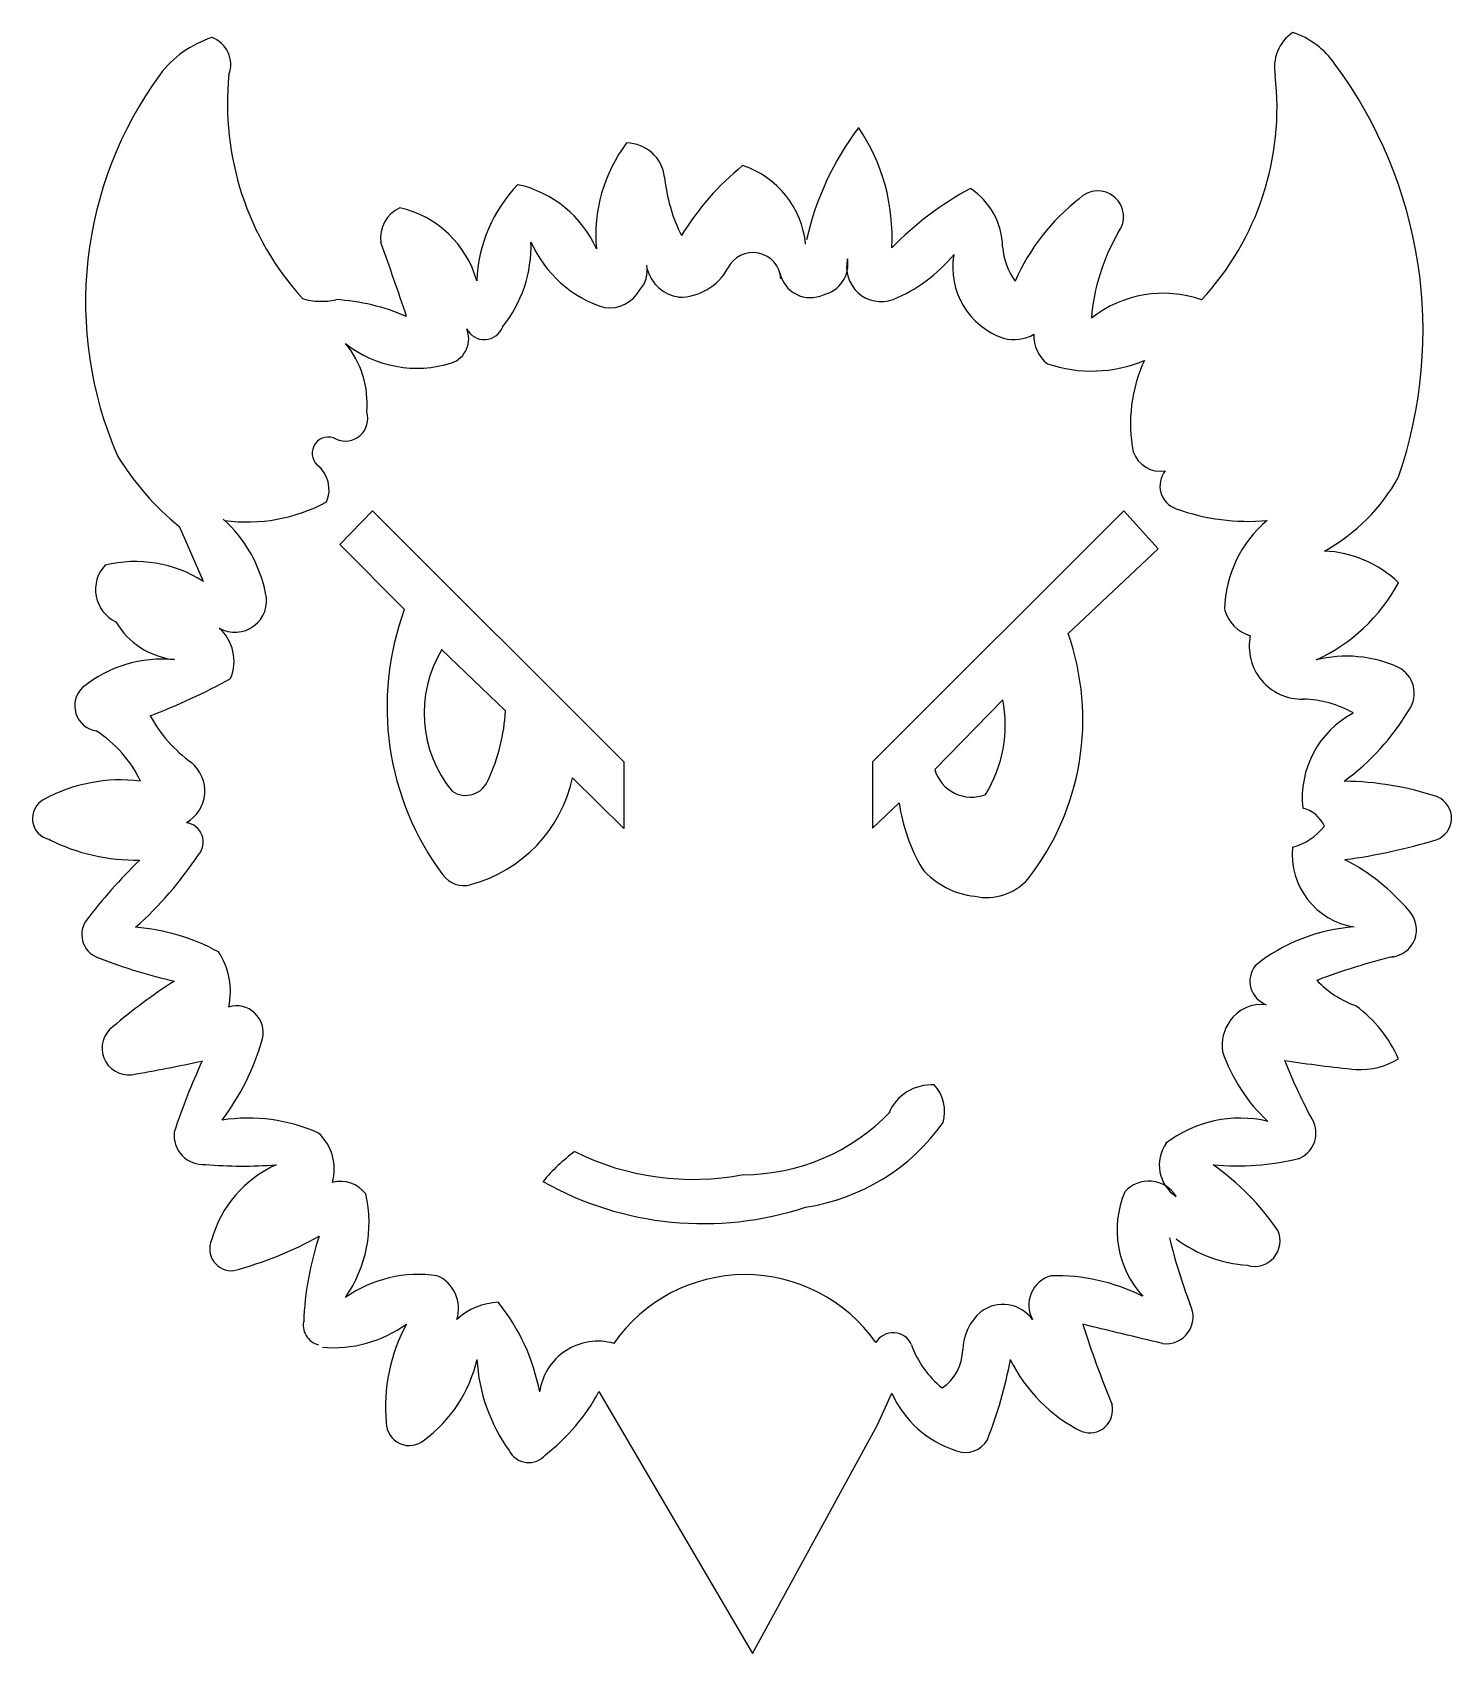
# Model space of a CAD drawing. Header units: millimetres. Extents: x 76.7 to 90.1, y -103.3 to -88.
import ezdxf

# ---------------------------------------------------------------- set-up
doc = ezdxf.new("R2010")
doc.units = ezdxf.units.MM
doc.layers.get('0').update_dxf_attribs({"linetype": 'CONTINUOUS', "lineweight": 25, "true_color": 0x000000})

msp = doc.modelspace()

# ---------------------------------------------------------------- linework, layer by layer
for p, q in [((79.911, -92.52), (79.602, -92.839)), ((79.911, -92.52), (82.285, -94.892)), ((84.633, -94.892), (87.006, -92.52)), ((87.006, -92.52), (87.329, -92.879)), ((78.083, -92.667), (78.312, -93.186)), ((79.602, -92.839), (80.211, -93.453)), ((87.329, -92.879), (86.48, -93.679)), ((80.211, -93.453), (80.211, -93.453)), ((86.48, -93.679), (86.48, -93.679)), ((81.167, -94.41), (80.563, -93.831)), ((80.563, -93.831), (80.563, -93.831)), ((85.22, -94.964), (85.862, -94.306)), ((85.862, -94.306), (85.862, -94.306)), ((82.285, -94.892), (82.285, -95.522)), ((84.633, -94.892), (84.633, -95.519)), ((82.285, -95.522), (81.8, -95.043)), ((84.633, -95.519), (84.883, -95.279)), ((82.048, -100.841), (83.5, -103.319)), ((84.679, -101.158), (84.815, -100.857)), ((84.815, -100.857), (84.815, -100.857)), ((83.5, -103.319), (84.679, -101.158))]:
    msp.add_line(p, q)
for centre, radius, start, end in [((78.703, -89.003), 1.004, 108.0845, 143.0976), ((78.299, -88.304), 0.272, 339.8684, 70.1178), ((88.83, -88.33), 0.402, 124.8807, 191.157), ((88.35, -88.75), 0.791, 34.6952, 71.5651), ((85.603, -90.819), 4.229, 340.9357, 36.5566), ((80.85, -90.55), 3.65, 143.9149, 203.4047), ((81.276, -88.677), 2.736, 174.1373, 222.2194), ((85.784, -88.711), 2.669, 317.1311, 6.5136), ((86.725, -90.575), 2.785, 143.0268, 167.221), ((82.989, -89.928), 1.828, 356.6611, 34.2377), ((83.463, -89.914), 1.444, 142.9691, 185.2333), ((82.304, -89.411), 0.367, 6.799, 88.9259), ((85.045, -91.271), 2.596, 129.1765, 148.6219), ((83.14, -90.081), 0.864, 5.4087, 72.0985), ((82.28, -90.401), 1.386, 136.0069, 177.7977), ((81.051, -90.48), 1.067, 24.0245, 77.4221), ((84.238, -89.21), 1.578, 185.7359, 206.7442), ((87.057, -92.235), 3.142, 118.5226, 135.5636), ((85.187, -90.038), 0.674, 0.9397, 56.7419), ((87.818, -91.155), 2.007, 127.9356, 156.3434), ((86.76, -89.741), 0.244, 322.3456, 136.1621), ((80.298, -89.942), 0.313, 114.5546, 187.9288), ((79.954, -90.61), 0.976, 15.5463, 77.3785), ((88.632, -90.86), 1.939, 149.9798, 175.2804), ((54.413, -99.277), 27.211, 18.4082, 19.9678), ((80.192, -90.021), 1.215, 321.2095, 1.8538), ((82.434, -89.528), 1.123, 203.8263, 252.7054), ((86.499, -89.975), 0.64, 184.6203, 215.7945), ((82.231, -90.25), 0.274, 318.2451, 10.5254), ((83.503, -90.345), 0.265, 3.7462, 153.9408), ((84.104, -90.189), 0.296, 282.4674, 9.6845), ((84.714, -90.216), 0.327, 166.4632, 290.2218), ((84.269, -89.169), 1.465, 292.4042, 320.5391), ((86.095, -90.221), 0.705, 170.1172, 251.443), ((82.855, -90.14), 0.364, 195.5714, 261.3292), ((82.808, -89.981), 0.52, 269.1314, 331.5619), ((84.045, -90.213), 0.293, 191.5558, 294.9201), ((79.425, -89.921), 0.62, 253.6024, 282.9153), ((79.452, -92.474), 1.952, 66.4811, 86.7395), ((82.142, -90.265), 0.338, 262.9061, 330.2732), ((87.377, -91.555), 1.09, 70.5801, 128.3989), ((80.576, -90.894), 0.243, 289.4608, 22.8641), ((80.966, -90.718), 0.185, 206.2019, 339.9279), ((78.984, -91.501), 0.875, 354.4445, 39.9402), ((80.33, -90.082), 1.091, 231.7902, 287.4582), ((85.966, -90.509), 0.393, 255.8903, 299.0765), ((86.482, -90.871), 0.326, 176.695, 232.9495), ((86.702, -89.911), 1.289, 251.1605, 292.7169), ((88.481, -91.694), 1.412, 155.1363, 190.9818), ((79.652, -91.648), 0.213, 246.2595, 16.8613), ((79.493, -91.976), 0.153, 61.2586, 226.8613), ((79.737, -90.635), 2.62, 211.3953, 230.8616), ((87.353, -91.874), 0.273, 198.9904, 279.1888), ((79.206, -92.32), 0.294, 336.7103, 51.9149), ((87.574, -92.286), 0.227, 141.1805, 251.0597), ((88.05, -91.35), 1.768, 298.7406, 331.2594), ((78.725, -91.04), 1.586, 262.291, 298.2873), ((88.179, -90.635), 1.985, 250.003, 275.2448), ((77.65, -93.55), 1.275, 11.3099, 48.1798), ((89.091, -93.479), 1.135, 130.1026, 178.5876), ((88.85, -93.984), 1.085, 46.2591, 87.3437), ((77.635, -93.264), 0.341, 137.3553, 244.0655), ((77.666, -94.212), 1.212, 57.7519, 103.4239), ((88.126, -92.407), 1.674, 294.5449, 331.7171), ((78.611, -93.37), 0.298, 240.1689, 13.6602), ((78.12, -93.193), 0.738, 210.803, 263.808), ((82.708, -94.371), 2.661, 159.8118, 216.6655), ((88.305, -93.354), 0.362, 195.6375, 253.0772), ((78.177, -93.943), 0.425, 337.6112, 47.7897), ((84.173, -94.493), 2.446, 321.9706, 19.4298), ((88.69, -93.8), 0.5, 168.4654, 271.1458), ((81.559, -94.432), 1.162, 148.9053, 219.407), ((89.11, -95.084), 1.19, 65.6543, 104.0323), ((77.926, -95.116), 1.195, 84.5121, 129.2071), ((89.476, -94.243), 0.273, 325.0371, 63.0354), ((77.337, -94.363), 0.24, 133.7941, 261.1853), ((75.597, -88.69), 6.178, 290.978, 298.7677), ((84.642, -94.546), 1.244, 328.2773, 11.1526), ((88.678, -95.305), 1.005, 60.4308, 88.7235), ((79.017, -93.783), 1.384, 209.1832, 233.818), ((79.314, -94.291), 1.857, 335.5432, 356.3221), ((89.595, -95.231), 0.904, 117.789, 186.2549), ((87.774, -93.268), 2.234, 305.9582, 329.5566), ((76.691, -95.558), 1.135, 25.1938, 57.555), ((77.981, -95.167), 0.345, 299.6458, 50.6959), ((85.566, -94.866), 0.36, 195.796, 291.8923), ((77.532, -96.576), 1.513, 82.9415, 118.6761), ((80.789, -94.978), 0.231, 236.3087, 339.1983), ((80.491, -94.759), 1.339, 285.099, 347.7894), ((89.064, -97.924), 2.848, 71.4407, 89.5552), ((76.901, -95.428), 0.203, 117.8019, 258.6028), ((86.576, -95.037), 1.709, 188.1278, 210.3155), ((89.884, -95.424), 0.217, 289.4753, 66.5629), ((88.626, -95.62), 0.299, 23.6537, 76.4139), ((78.128, -95.649), 0.183, 317.0273, 82.5705), ((88.45, -95.15), 0.57, 285.2551, 322.125), ((77.674, -94.006), 1.815, 243.1414, 271.2314), ((89.289, -95.769), 0.692, 174.2636, 261.1712), ((88.357, -90.368), 5.498, 277.7029, 286.9089), ((81.05, -99.295), 4.817, 133.8373, 143.0557), ((75.372, -93.87), 3.461, 311.6596, 326.6287), ((88.187, -97.576), 1.979, 40.1436, 62.7213), ((80.774, -95.811), 0.25, 216.6655, 285.099), ((85.679, -95.406), 0.761, 220.4906, 263.9739), ((85.711, -95.655), 0.52, 257.5834, 318.432), ((89.51, -96.478), 0.26, 275.1088, 43.1259), ((77.397, -96.524), 0.233, 147.7944, 255.8089), ((77.513, -98.421), 1.972, 61.4826, 85.3583), ((89.293, -98.116), 1.667, 93.7942, 128.9337), ((79.048, -92.401), 4.673, 248.5357, 257.5504), ((77.899, -97.061), 0.669, 347.2377, 33.8758), ((91.029, -102.752), 6.198, 103.7336, 110.7896), ((80.678, -101.128), 4.929, 122.3475, 130.7882), ((88.437, -96.963), 0.24, 143.1504, 249.0764), ((89.529, -96.291), 0.966, 223.5706, 250.0781), ((78.625, -97.45), 0.252, 346.4635, 107.0343), ((88.305, -97.544), 0.36, 82.5906, 145.5979), ((88.48, -98.186), 1.221, 23.4591, 53.8605), ((77.607, -97.598), 0.252, 126.4888, 276.1176), ((88.333, -97.572), 0.399, 144.6792, 188.2298), ((76.599, -96.861), 2.363, 323.1374, 344.0644), ((74.458, -79.753), 18.373, 279.9561, 282.0762), ((83.693, -100.227), 5.946, 155.0526, 162.0111), ((89.445, -97.123), 1.589, 198.549, 227.2587), ((93.127, -95.915), 4.941, 201.3375, 208.8589), ((90.477, -85.224), 12.641, 261.1183, 264.2031), ((89.24, -97.111), 0.69, 266.65, 301.4225), ((85.189, -98.382), 0.437, 86.3807, 157.5931), ((84.932, -98.2), 0.381, 344.778, 41.8138), ((78.737, -99.89), 1.631, 66.0002, 98.7359), ((83.406, -96.86), 1.934, 270.1486, 316.1245), ((83.705, -97.164), 1.959, 278.6742, 324.5408), ((88.103, -99.405), 1.146, 76.6849, 127.8179), ((88.559, -98.4), 0.261, 291.8659, 22.5351), ((78.31, -98.423), 0.274, 173.0984, 274.5338), ((79.086, -98.74), 0.463, 344.0434, 47.2189), ((87.697, -98.702), 0.357, 144.9013, 236.5147), ((82.85, -99.97), 1.734, 126.4767, 140.0762), ((82.938, -96.322), 2.516, 243.6027, 280.8443), ((88.074, -96.182), 2.528, 264.9261, 283.3169), ((78.687, -94.642), 4.07, 264.9895, 274.4152), ((79.45, -99.703), 1.099, 114.1587, 164.611), ((86.458, -100.679), 2.419, 34.16, 54.8658), ((79.607, -99.159), 0.302, 37.4219, 104.6851), ((83.034, -96.178), 3.078, 240.5378, 288.2903), ((87.87, -99.316), 0.928, 157.207, 222.3269), ((87.242, -99.156), 0.302, 31.2058, 138.6556), ((78.644, -99.246), 1.233, 325.034, 12.6607), ((78.578, -99.495), 0.206, 155.8135, 276.1912), ((77.706, -96.324), 3.492, 284.8267, 299.1535), ((82.122, -100.286), 2.864, 161.4241, 177.9513), ((92.02, -98.313), 4.707, 193.2099, 201.2487), ((88.265, -98.369), 1.284, 233.4024, 265.8557), ((88.241, -99.42), 0.24, 253.3007, 24.508), ((80.347, -100.951), 1.215, 81.8187, 124.7488), ((80.383, -100.059), 0.34, 342.1668, 66.1916), ((83.429, -101.247), 1.509, 35.0632, 145.296), ((86.397, -100.025), 0.288, 105.7613, 208.4056), ((86.361, -101.59), 1.842, 63.4708, 91.337), ((81.123, -100.61), 0.611, 92.1822, 132.9911), ((79.589, -101.208), 1.934, 10.8017, 38.6394), ((85.864, -100.367), 0.347, 36.2994, 126.7831), ((87.404, -100.135), 0.256, 262.4375, 26.9643), ((79.447, -100.214), 0.192, 165.7038, 255.7472), ((85.975, -100.462), 0.491, 130.561, 178.3937), ((79.539, -99.253), 1.176, 264.989, 305.9768), ((81.665, -100.982), 1.632, 151.5496, 185.422), ((84.827, -100.473), 0.187, 22.8427, 150.2381), ((96.424, -97.051), 10.302, 197.8457, 202.3446), ((-94.462, -855.463), 776.66, 76.460168, 76.5173), ((82.039, -100.923), 0.556, 74.3864, 172.0055), ((85.864, -100.093), 0.917, 199.5644, 231.2441), ((85.034, -100.438), 0.451, 304.6973, 358.666), ((79.603, -100.237), 1.329, 306.8798, 346.8229), ((82.526, -100.448), 1.632, 183.2302, 215.6802), ((81.933, -99.8), 4.07, 338.405, 349.5137), ((87.285, -99.875), 1.506, 206.2246, 243.2825), ((80.412, -99.976), 1.851, 307.6547, 332.124), ((85.718, -100.46), 0.986, 203.7079, 252.8285), ((86.684, -101.017), 0.216, 249.5263, 13.2113), ((80.258, -101.135), 0.218, 180.5346, 310.6654), ((81.385, -101.307), 0.207, 206.6539, 319.606), ((85.51, -101.179), 0.239, 249.6139, 330.2161)]:
    msp.add_arc(centre, radius, start, end)

doc.saveas('drawing.dxf')
